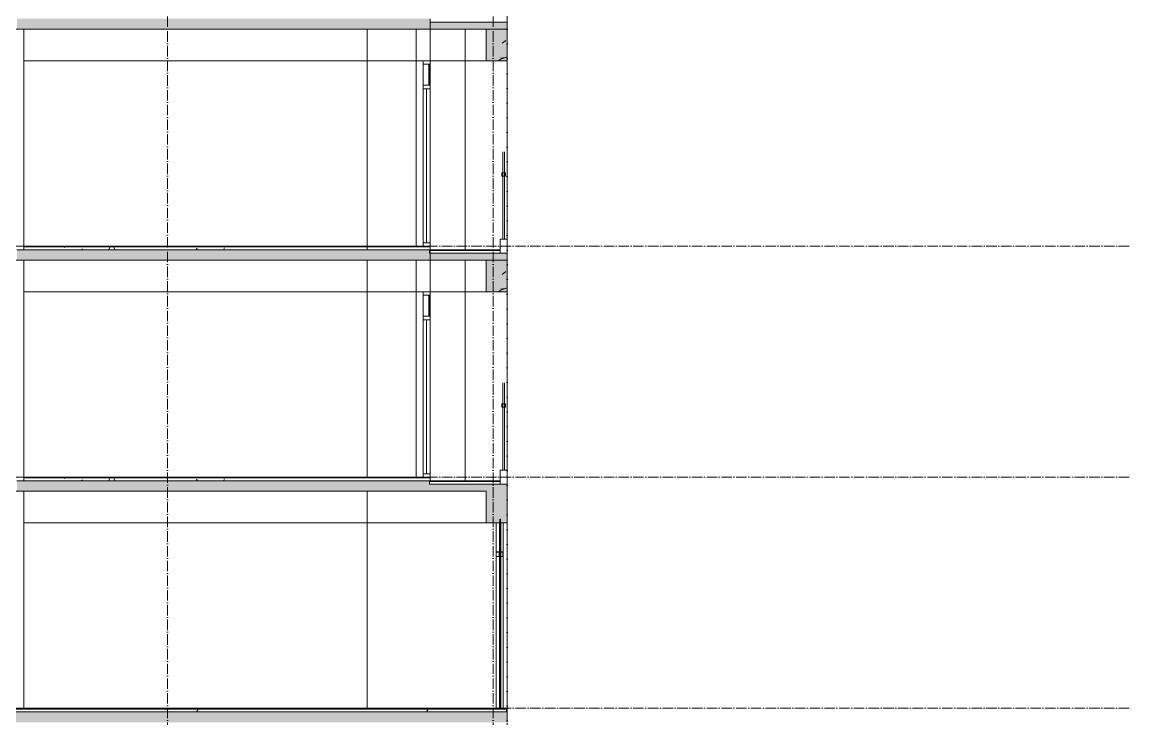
# Model space of a CAD drawing. Header units: millimetres. Extents: x -7075 to 54747, y -13937 to 93540.
# Drawn here: x 35675 to 51521, y 18450 to 28400 of the extents above; entities that cross this region are included whole.
import ezdxf

# ---------------------------------------------------------------- set-up
doc = ezdxf.new("R2010")
doc.units = ezdxf.units.MM
doc.linetypes.add('Grid Line', pattern=[4.2, 3, -0.6, 0, -0.6])
for name, color, linetype, lineweight in [('A-DETL-GENF', 31, 'Continuous', 5), ('A-FLOR-HRAL', 41, 'Continuous', 5), ('A-FLOR-MCUT', 3, 'Continuous', 9), ('A-GLAZ-CWMG', 55, 'Continuous', 5), ('CUA', 31, 'Continuous', 9), ('KINH', 152, 'Continuous', 5), ('NET CAT', 3, 'Continuous', 5), ('NET CATConcrete', 3, 'Continuous', 5), ('NET THAY 1', 41, 'Continuous', 5), ('NET THAY 2', 55, 'Continuous', 5), ('NET-CAT', 3, 'Continuous', 15), ('NET-THAY', 2, 'Continuous', 9), ('TRUC', 225, 'Continuous', 5)]:
    doc.layers.add(name, color=color, linetype=linetype, lineweight=lineweight)
pattern_1 = [(0, (19236.3, 39800), (1625.6, 406.4), [67.056, -1152.144, 67.056, -1152.144, -6502.4]), (0, (19236.3, 39800), (1625.6, 406.4), [-2438.4, 67.056, -2371.344, 67.056, -1152.144, -2844.8]), (0, (19236.3, 39800), (1625.6, 406.4), [-6096, 67.056, -745.744, 67.056, -1964.944]), (120, (19845.9, 40003.2), (-1164.7527, 1204.611), [67.056, -1152.144, 67.056, -7654.544]), (120, (19845.9, 40003.2), (-1164.7527, 1204.611), [-1286.256, -1152.144, 67.056, -2371.344, -4064]), (120, (19845.9, 40003.2), (-1164.7527, 1204.611), [-4876.8, 67.056, -1152.144, 67.056, -2777.744]), (120, (19845.9, 40003.2), (-1164.7527, 1204.611), [-6163.056, -745.744, 67.056, -1964.944]), (240, (20049.1, 40816), (-460.8473, -1611.011), [67.056, -1152.144, 67.056, -7654.544]), (240, (20049.1, 40816), (-460.8473, -1611.011), [-1286.256, -1152.144, 67.056, -2371.344, -4064]), (240, (20049.1, 40816), (-460.8473, -1611.011), [-4876.8, 67.056, -1152.144, 67.056, -2777.744]), (240, (20049.1, 40816), (-460.8473, -1611.011), [-6163.056, -745.744, 67.056, -1964.944])]
pattern_2 = [(0, (19236.3, 39800), (812.8, 203.2), [67.056, -542.544, 67.056, -542.544, -3251.2]), (0, (19236.3, 39800), (812.8, 203.2), [-1219.2, 67.056, -1152.144, 67.056, -542.544, -1422.4]), (0, (19236.3, 39800), (812.8, 203.2), [-3048, 67.056, -339.344, 67.056, -948.944]), (120, (19541.1, 39901.6), (-582.3764, 602.3054), [67.056, -542.544, 67.056, -3793.744]), (120, (19541.1, 39901.6), (-582.3764, 602.3054), [-676.656, -542.544, 67.056, -1152.144, -2032]), (120, (19541.1, 39901.6), (-582.3764, 602.3054), [-2438.4, 67.056, -542.544, 67.056, -1355.344]), (120, (19541.1, 39901.6), (-582.3764, 602.3054), [-3115.056, -339.344, 67.056, -948.944]), (240, (19642.7, 40308), (-230.4236, -805.5054), [67.056, -542.544, 67.056, -3793.744]), (240, (19642.7, 40308), (-230.4236, -805.5054), [-676.656, -542.544, 67.056, -1152.144, -2032]), (240, (19642.7, 40308), (-230.4236, -805.5054), [-2438.4, 67.056, -542.544, 67.056, -1355.344]), (240, (19642.7, 40308), (-230.4236, -805.5054), [-3115.056, -339.344, 67.056, -948.944])]
pattern_3 = [(0, (19236.3, 43100), (812.8, 203.2), [67.056, -542.544, 67.056, -542.544, -3251.2]), (0, (19236.3, 43100), (812.8, 203.2), [-1219.2, 67.056, -1152.144, 67.056, -542.544, -1422.4]), (0, (19236.3, 43100), (812.8, 203.2), [-3048, 67.056, -339.344, 67.056, -948.944]), (120, (19541.1, 43201.6), (-582.3764, 602.3054), [67.056, -542.544, 67.056, -3793.744]), (120, (19541.1, 43201.6), (-582.3764, 602.3054), [-676.656, -542.544, 67.056, -1152.144, -2032]), (120, (19541.1, 43201.6), (-582.3764, 602.3054), [-2438.4, 67.056, -542.544, 67.056, -1355.344]), (120, (19541.1, 43201.6), (-582.3764, 602.3054), [-3115.056, -339.344, 67.056, -948.944]), (240, (19642.7, 43608), (-230.4236, -805.5054), [67.056, -542.544, 67.056, -3793.744]), (240, (19642.7, 43608), (-230.4236, -805.5054), [-676.656, -542.544, 67.056, -1152.144, -2032]), (240, (19642.7, 43608), (-230.4236, -805.5054), [-2438.4, 67.056, -542.544, 67.056, -1355.344]), (240, (19642.7, 43608), (-230.4236, -805.5054), [-3115.056, -339.344, 67.056, -948.944])]

# ---------------------------------------------------------------- blocks, each defined once
blk = doc.blocks.new('ALC1807-ASCENT PLAZA-KET CAU 180524_rvt-1-A-A')
at = {"layer": 'NET CAT', "color": 4}
for p, q in [((42600, 28400), (42600, 31150)), ((35700, 25150), (35700, 28300)), ((40600, 28300), (40600, 25150)), ((42600, 25100), (42600, 27850)), ((40600, 25000), (40600, 21900)), ((42600, 22000), (42600, 24550)), ((35700, 18600), (35700, 21700)), ((40600, 21700), (40600, 18600)), ((42600, 18600), (42600, 21250))]:
    blk.add_line(p, q, dxfattribs=at)
blk = doc.blocks.new('System Panel - Glazed-V56-A-A')
at = {"layer": 'KINH', "lineweight": 9}
for p, q in [((42494, 20793), (42494, 20779)), ((42506, 20793), (42494, 20793)), ((42494, 20772), (42494, 18600)), ((42506, 18600), (42506, 20793)), ((42494, 18600), (42506, 18600))]:
    blk.add_line(p, q, dxfattribs=at)
blk = doc.blocks.new('System Panel - Glazed-1982563-A-A')
at = {"layer": 'KINH', "lineweight": 9}
for p, q in [((42494, 21300), (42494, 20828)), ((42506, 21300), (42494, 21300)), ((42506, 20807), (42506, 21300)), ((42494, 20821), (42494, 20807)), ((42494, 20807), (42506, 20807))]:
    blk.add_line(p, q, dxfattribs=at)
blk = doc.blocks.new('Rectangular Mullion - MULION KHUNG NOI-1982294-A-A')
at = {"layer": 'A-DETL-GENF'}
blk.add_hatch(color=256, dxfattribs=at).paths.add_polyline_path([(42483, 2167), (42486, 2179), (42482, 2179)], flags=0)
at = {"layer": 'A-GLAZ-CWMG'}
blk.add_hatch(color=256, dxfattribs=at).paths.add_polyline_path([(42486, 2221), (42483, 2233), (42482, 2221)], flags=0)
at = {"layer": 'A-DETL-GENF'}
for p, q in [((42432, 2167), (42432, 2233)), ((42432, 2233), (42482, 2233)), ((42435, 2170), (42435, 2230)), ((42435, 2230), (42478, 2230)), ((42478, 2230), (42478, 2170)), ((42482, 2233), (42482, 2221)), ((42482, 2233), (42482, 2221)), ((42482, 2233), (42482, 2167)), ((42482, 2221), (42486, 2221)), ((42482, 2221), (42486, 2221)), ((42482, 2221), (42486, 2211)), ((42486, 2221), (42482, 2221)), ((42482, 2221), (42482, 2211)), ((42482, 2212), (42486, 2221)), ((42486, 2221), (42486, 2236)), ((42486, 2221), (42486, 2236)), ((42486, 2211), (42486, 2221)), ((42500, 2226), (42494, 2226)), ((42494, 2226), (42495, 2225)), ((42495, 2225), (42494, 2225)), ((42495, 2224), (42494, 2223)), ((42494, 2224), (42495, 2224)), ((42494, 2223), (42495, 2223)), ((42495, 2223), (42494, 2222)), ((42494, 2222), (42495, 2222)), ((42495, 2222), (42494, 2221)), ((42494, 2221), (42495, 2221)), ((42495, 2221), (42494, 2220)), ((42494, 2220), (42495, 2220)), ((42495, 2219), (42494, 2219)), ((42494, 2219), (42495, 2219)), ((42496, 2219), (42496, 2224)), ((42496, 2224), (42497, 2224)), ((42497, 2219), (42496, 2219)), ((42497, 2224), (42497, 2219)), ((42498, 2167), (42498, 2233)), ((42498, 2233), (42532, 2233)), ((42498, 2221), (42498, 2225)), ((42498, 2225), (42500, 2225)), ((42499, 2221), (42498, 2221)), ((42498, 2219), (42498, 2220)), ((42498, 2220), (42499, 2220)), ((42499, 2219), (42498, 2219)), ((42500, 2221), (42499, 2222)), ((42499, 2222), (42499, 2221)), ((42499, 2220), (42499, 2219)), ((42499, 2218), (42500, 2219)), ((42500, 2225), (42500, 2226)), ((42500, 2220), (42500, 2221)), ((42500, 2219), (42500, 2220)), ((42502, 2170), (42502, 2230)), ((42502, 2230), (42528, 2230)), ((42528, 2230), (42528, 2170)), ((42532, 2233), (42532, 2167)), ((42482, 2167), (42432, 2167)), ((42478, 2170), (42435, 2170)), ((42482, 2211), (42486, 2211)), ((42498, 2207), (42482, 2207)), ((42482, 2207), (42482, 2193)), ((42482, 2193), (42498, 2193)), ((42482, 2179), (42486, 2189)), ((42482, 2179), (42482, 2189)), ((42482, 2189), (42486, 2189)), ((42482, 2188), (42486, 2179)), ((42486, 2179), (42482, 2179)), ((42482, 2179), (42482, 2167)), ((42482, 2167), (42482, 2179)), ((42482, 2179), (42486, 2179)), ((42486, 2179), (42482, 2179)), ((42486, 2189), (42486, 2179)), ((42486, 2164), (42486, 2179)), ((42486, 2179), (42486, 2164)), ((42495, 2218), (42494, 2218)), ((42494, 2218), (42495, 2218)), ((42495, 2217), (42494, 2217)), ((42494, 2216), (42495, 2217)), ((42494, 2184), (42495, 2183)), ((42495, 2183), (42494, 2183)), ((42495, 2182), (42494, 2182)), ((42494, 2182), (42495, 2182)), ((42495, 2181), (42494, 2181)), ((42494, 2181), (42495, 2181)), ((42495, 2179), (42494, 2180)), ((42494, 2180), (42495, 2180)), ((42495, 2178), (42494, 2179)), ((42494, 2179), (42495, 2179)), ((42495, 2177), (42494, 2178)), ((42494, 2178), (42495, 2178)), ((42495, 2176), (42494, 2177)), ((42494, 2177), (42495, 2177)), ((42494, 2176), (42495, 2176)), ((42494, 2174), (42495, 2175)), ((42495, 2175), (42494, 2175)), ((42500, 2174), (42494, 2174)), ((42495, 2217), (42498, 2217)), ((42495, 2183), (42498, 2183)), ((42497, 2181), (42496, 2181)), ((42496, 2181), (42496, 2176)), ((42496, 2176), (42497, 2176)), ((42497, 2176), (42497, 2181)), ((42498, 2217), (42498, 2218)), ((42498, 2218), (42499, 2218)), ((42498, 2193), (42498, 2207)), ((42498, 2183), (42498, 2182)), ((42498, 2182), (42499, 2182)), ((42498, 2181), (42498, 2180)), ((42499, 2181), (42498, 2181)), ((42498, 2180), (42499, 2180)), ((42499, 2179), (42498, 2179)), ((42498, 2179), (42498, 2175)), ((42498, 2175), (42500, 2175)), ((42532, 2167), (42498, 2167)), ((42499, 2218), (42499, 2218)), ((42499, 2182), (42499, 2182)), ((42499, 2182), (42500, 2181)), ((42499, 2180), (42499, 2181)), ((42500, 2179), (42499, 2178)), ((42499, 2178), (42499, 2179)), ((42500, 2181), (42500, 2180)), ((42500, 2180), (42500, 2179)), ((42500, 2175), (42500, 2174)), ((42528, 2170), (42502, 2170))]:
    blk.add_line(p, q, dxfattribs=at)
for centre, radius, start, end in [((42482, 2238), 4.58, 269.7981, 330.5096), ((42482, 2238), 4.58, 269.7981, 330.5096), ((42494, 2226), 0.2, 82.8972, 208.2076), ((42494, 2224), 0.2, 128.6598, 231.3402), ((42494, 2223), 0.2, 128.6598, 231.3402), ((42494, 2222), 0.2, 128.6598, 231.3402), ((42494, 2221), 0.2, 128.6598, 231.3402), ((42494, 2220), 0.2, 128.6598, 231.3402), ((42494, 2219), 0.2, 128.6598, 231.3402), ((42494, 2225), 0.568, 325.5557, 34.4443), ((42495, 2224), 0.2, 308.6598, 51.3402), ((42495, 2223), 0.2, 308.6598, 51.3402), ((42495, 2222), 0.2, 308.6598, 51.3402), ((42495, 2221), 0.2, 308.6598, 51.3402), ((42495, 2220), 0.2, 308.6598, 51.3402), ((42495, 2219), 0.2, 308.6598, 51.3402), ((42496, 2224), 0.2, 90, 180), ((42496, 2219), 0.2, 180, 270), ((42497, 2224), 0.2, 0, 90), ((42497, 2219), 0.2, 270, 0), ((42498, 2225), 0.133, 90, 180), ((42498, 2220), 0.133, 90, 180), ((42498, 2219), 0.133, 180, 270), ((42499, 2221), 0.1, 49.9813, 159.9813), ((42499, 2221), 0.133, 270, 339.9813), ((42499, 2220), 0.133, 0, 90), ((42499, 2219), 0.133, 270, 0), ((42500, 2226), 0.133, 0, 82.8972), ((42500, 2225), 0.133, 270, 0), ((42482, 2162), 4.58, 29.4904, 90.2019), ((42482, 2162), 4.58, 29.4904, 90.2019), ((42494, 2218), 0.2, 128.6598, 231.3402), ((42494, 2217), 0.2, 138.5763, 284.0362), ((42494, 2183), 0.2, 75.9638, 221.4237), ((42494, 2182), 0.2, 128.6598, 231.3402), ((42494, 2181), 0.2, 128.6598, 231.3402), ((42494, 2180), 0.2, 128.6598, 231.3402), ((42494, 2179), 0.2, 128.6598, 231.3402), ((42494, 2178), 0.2, 128.6598, 231.3402), ((42494, 2177), 0.2, 128.6598, 231.3402), ((42494, 2176), 0.2, 128.6598, 231.3402), ((42494, 2174), 0.2, 151.7924, 277.1028), ((42495, 2217), 0.2, 318.5763, 51.3402), ((42495, 2183), 0.2, 308.6598, 41.4237), ((42495, 2181), 0.2, 308.6598, 51.3402), ((42495, 2180), 0.2, 308.6598, 51.3402), ((42495, 2179), 0.2, 308.6598, 51.3402), ((42495, 2178), 0.2, 308.6598, 51.3402), ((42495, 2177), 0.2, 308.6598, 51.3402), ((42495, 2176), 0.2, 308.6598, 51.3402), ((42494, 2175), 0.568, 325.5557, 34.4443), ((42496, 2181), 0.2, 90, 180), ((42496, 2176), 0.2, 180, 270), ((42497, 2181), 0.2, 0, 90), ((42497, 2176), 0.2, 270, 0), ((42498, 2217), 0.2, 270, 0), ((42498, 2183), 0.2, 0, 90), ((42498, 2181), 0.133, 90, 180), ((42498, 2180), 0.133, 180, 270), ((42498, 2175), 0.133, 180, 270), ((42499, 2218), 0.133, 20.0187, 90), ((42499, 2218), 0.1, 200.0187, 310.0187), ((42499, 2182), 0.133, 270, 339.9813), ((42499, 2182), 0.1, 49.9813, 159.9813), ((42499, 2181), 0.133, 0, 90), ((42499, 2180), 0.133, 270, 0), ((42499, 2179), 0.133, 20.0187, 90), ((42499, 2179), 0.1, 200.0187, 310.0187), ((42500, 2175), 0.133, 0, 90), ((42500, 2174), 0.133, 277.1028, 0)]:
    blk.add_arc(centre, radius, start, end, dxfattribs=at)
blk = doc.blocks.new('Rectangular Mullion - Rectangular Mullion-V65-A-A')
at = {"layer": 'A-GLAZ-CWMG', "lineweight": 9}
for p, q in [((42442, 20833), (42442, 20767)), ((42492, 20833), (42442, 20833)), ((42442, 20767), (42492, 20767)), ((42492, 20807), (42492, 20833)), ((42508, 20807), (42492, 20807)), ((42492, 20767), (42492, 20793)), ((42492, 20793), (42508, 20793)), ((42542, 20833), (42508, 20833)), ((42508, 20833), (42508, 20807)), ((42508, 20793), (42508, 20767)), ((42508, 20767), (42542, 20767)), ((42542, 20767), (42542, 20833))]:
    blk.add_line(p, q, dxfattribs=at)
blk = doc.blocks.new('Rectangular Mullion - Rectangular Mullion-1978183-A-A')
at = {"layer": 'A-GLAZ-CWMG'}
for p, q in [((42432, 2167), (42432, 0)), ((42482, 2167), (42482, 0)), ((42498, 2167), (42498, 0)), ((42532, 2167), (42532, 0))]:
    blk.add_line(p, q, dxfattribs=at)
blk = doc.blocks.new('Rectangular Mullion - Rectangular Mullion-V66-A-A')
at = {"layer": 'A-GLAZ-CWMG'}
for p, q in [((42442, 21250), (42442, 20833)), ((42492, 21250), (42492, 20833)), ((42508, 21250), (42508, 20833)), ((42542, 21250), (42542, 20833))]:
    blk.add_line(p, q, dxfattribs=at)
blk = doc.blocks.new('CUA LO GIA - DB6-1834140-A-A')
at = {"layer": 'CUA'}
for p, q in [((41400, 24500), (41400, 24450)), ((41500, 24500), (41400, 24500)), ((41400, 24450), (41500, 24450)), ((41400, 24150), (41400, 24450)), ((41490, 24450), (41480, 24450)), ((41480, 24450), (41480, 24150)), ((41490, 24150), (41490, 24450)), ((41500, 24450), (41500, 24500)), ((41500, 24150), (41500, 24450)), ((41500, 24150), (41400, 24150)), ((41400, 24150), (41400, 24100)), ((41400, 24100), (41500, 24100)), ((41450, 24100), (41400, 24100)), ((41400, 24100), (41400, 21900)), ((41450, 21900), (41450, 24100)), ((41480, 24150), (41490, 24150)), ((41500, 24100), (41500, 24150)), ((41500, 24100), (41500, 21900)), ((41400, 21900), (41400, 21850)), ((41500, 21900), (41400, 21900)), ((41400, 21900), (41450, 21900)), ((41500, 21850), (41500, 21900)), ((41400, 21850), (41500, 21850))]:
    blk.add_line(p, q, dxfattribs=at)
blk = doc.blocks.new('Railing - 25mm-V63-A-A')
at = {"layer": 'NET THAY 2'}
for p, q in [((37, 18700), (37, 19950)), ((62, 19950), (62, 18700))]:
    blk.add_line(p, q, dxfattribs=at)
blk = doc.blocks.new('Railing - Railing-1915012-A-A')
at = {"layer": 'A-FLOR-HRAL'}
for p, q in [((42525, 22950), (42525, 22900)), ((42575, 22950), (42525, 22950)), ((42525, 22900), (42575, 22900)), ((42575, 22900), (42575, 22950))]:
    blk.add_line(p, q, dxfattribs=at)
at = {"extrusion": (0, 0, -1), "zscale": -1}
blk.add_blockref('Railing - 25mm-V63-A-A', (-42600, 3300), dxfattribs=at)

msp = doc.modelspace()

# ---------------------------------------------------------------- hatches: boundary and pattern name
at = {"layer": 'NET CAT', "lineweight": 9}
h = msp.add_hatch(color=7, dxfattribs=at)
h.paths.add_polyline_path([(40110.6, 28300), (41499.9, 28300), (41499.9, 28450), (35649.9, 28450), (35649.9, 28300), (36906.2, 28300)], flags=0)
h.paths.add_polyline_path([(6949.9, 28300), (6949.9, 28450), (1099.9, 28450), (1099.9, 28300), (1657.6, 28300)], flags=0)
h.paths.add_polyline_path([(9649.9, 28300), (11599.9, 28300), (11599.9, 28450), (9649.9, 28450)], flags=0)
h.paths.add_polyline_path([(32949.9, 28300), (32949.9, 28450), (24699.9, 28450), (24699.9, 28300), (32799.9, 28300)], flags=0)
h = msp.add_hatch(color=7, dxfattribs=at)
h.paths.add_polyline_path([(40110.6, 28300), (41499.9, 28300), (41499.9, 28450), (35599.9, 28450), (35599.9, 28300), (36906.2, 28300)])
h.paths.add_polyline_path([(1099.9, 28300), (6949.9, 28300), (6949.9, 28450), (1099.9, 28450)])
h.paths.add_polyline_path([(9599.9, 28300), (11599.9, 28300), (11599.9, 28450), (9599.9, 28450)])
h.paths.add_polyline_path([(32999.9, 28300), (32999.9, 28450), (24699.9, 28450), (24699.9, 28300), (32900.6, 28300)])
for points in [[(42599.9, 28300), (42599.9, 28400), (41499.9, 28400), (41499.9, 28300), (42299.9, 28300)], [(42599.9, 28300), (42599.9, 28400), (41499.9, 28400), (41499.9, 28300)], [(42599.9, 25000), (42599.9, 25100), (41499.9, 25100), (41499.9, 25000), (42299.9, 25000)], [(42599.9, 25000), (42599.9, 25100), (41499.9, 25100), (41499.9, 25000)], [(42599.9, 21700), (42599.9, 21800), (41499.9, 21800), (41499.9, 21700)], [(20884.1, 18400), (42599.9, 18400), (42599.9, 18550), (24709.9, 18550), (24709.9, 18500), (23690.1, 18500), (23690.1, 18550), (9599.9, 18550), (9599.9, 18480), (8799.9, 18480), (8799.9, 18500), (6949.9, 18500), (6949.9, 18550), (-0.1, 18550), (-0.1, 18400), (17679.7, 18400)]]:
    msp.add_hatch(color=7, dxfattribs=at).paths.add_polyline_path(points, flags=0)
at = {"layer": 'NET CAT'}
h = msp.add_hatch(dxfattribs=at)
h.set_pattern_fill('FP_4', color=10, style=0, pattern_type=2)
h.set_pattern_definition(pattern_3)
h.paths.add_polyline_path([(35749.9, 25190), (41299.9, 25190), (41299.9, 25200), (35749.9, 25200)], flags=0)
at = {"layer": 'NET CAT', "lineweight": 9}
h = msp.add_hatch(color=7, dxfattribs=at)
h.paths.add_polyline_path([(40110.6, 25000), (41499.9, 25000), (41499.9, 25150), (35649.9, 25150), (35649.9, 25000), (36906.2, 25000)], flags=0)
h.paths.add_polyline_path([(6949.9, 25000), (6949.9, 25150), (1099.9, 25150), (1099.9, 25000), (1657.6, 25000)], flags=0)
h.paths.add_polyline_path([(9649.9, 25000), (11599.9, 25000), (11599.9, 25150), (9649.9, 25150)], flags=0)
h.paths.add_polyline_path([(32949.9, 25000), (32949.9, 25150), (24699.9, 25150), (24699.9, 25000), (32799.9, 25000)], flags=0)
h = msp.add_hatch(color=7, dxfattribs=at)
h.paths.add_polyline_path([(40110.6, 25000), (41499.9, 25000), (41499.9, 25150), (35599.9, 25150), (35599.9, 25000), (36906.2, 25000)])
h.paths.add_polyline_path([(1099.9, 25000), (6949.9, 25000), (6949.9, 25150), (1099.9, 25150)])
h.paths.add_polyline_path([(9599.9, 25000), (11599.9, 25000), (11599.9, 25150), (9599.9, 25150)])
h.paths.add_polyline_path([(32999.9, 25000), (32999.9, 25150), (24699.9, 25150), (24699.9, 25000), (32900.6, 25000)])
at = {"layer": 'NET CAT'}
h = msp.add_hatch(dxfattribs=at)
h.set_pattern_fill('FP_4', color=10, style=0, pattern_type=2)
h.set_pattern_definition(pattern_3)
h.paths.add_polyline_path([(36906.2, 25150), (41299.9, 25150), (41299.9, 25190), (35749.9, 25190), (35749.9, 25150)], flags=0)
h = msp.add_hatch(dxfattribs=at)
h.set_pattern_fill('FP_4', color=10, style=0, pattern_type=2)
h.set_pattern_definition(pattern_2)
h.paths.add_polyline_path([(35749.9, 21890), (41299.9, 21890), (41299.9, 21900), (35749.9, 21900)], flags=0)
h = msp.add_hatch(dxfattribs=at)
h.set_pattern_fill('FP_4', color=10, style=0, pattern_type=2)
h.set_pattern_definition(pattern_2)
h.paths.add_polyline_path([(36906.2, 21850), (41299.9, 21850), (41299.9, 21890), (35749.9, 21890), (35749.9, 21850)], flags=0)
at = {"layer": 'NET CAT', "lineweight": 9}
h = msp.add_hatch(color=7, dxfattribs=at)
h.paths.add_polyline_path([(40110.6, 21700), (41499.9, 21700), (41499.9, 21850), (35599.9, 21850), (35599.9, 21700), (36906.2, 21700)])
h.paths.add_polyline_path([(1099.9, 21700), (6949.9, 21700), (6949.9, 21850), (1099.9, 21850)])
h.paths.add_polyline_path([(9599.9, 21700), (11599.9, 21700), (11599.9, 21850), (9599.9, 21850)])
h.paths.add_polyline_path([(32999.9, 21700), (32999.9, 21850), (24699.9, 21850), (24699.9, 21700), (32900.6, 21700)])
at = {"layer": 'NET CAT'}
h = msp.add_hatch(dxfattribs=at)
h.set_pattern_fill('FP_2', color=10, style=0, pattern_type=2)
h.set_pattern_definition(pattern_1)
h.paths.add_polyline_path([(32799.9, 18590), (42599.9, 18590), (42599.9, 18600), (32799.9, 18600)], flags=0)
h = msp.add_hatch(dxfattribs=at)
h.set_pattern_fill('FP_2', color=10, style=0, pattern_type=2)
h.set_pattern_definition(pattern_1)
h.paths.add_polyline_path([(40110.6, 18550), (42599.9, 18550), (42599.9, 18590), (32799.9, 18590), (32799.9, 18550), (33701.7, 18550)], flags=0)
at = {"layer": 'NET CATConcrete'}
h = msp.add_hatch(dxfattribs=at)
h.set_pattern_fill('FP_1', color=256, style=0, pattern_type=2)
h.set_pattern_definition([(50, (19236.3, 43100), (1457.47, -127.51), [152.4, -1676.4]), (355, (19236.3, 43100), (-281.94, 1528.454), [121.92, -1341.12]), (100.451, (19357.8, 43089.4), (1175.54, 1400.93), [129.52, -1424.72]), (46.184, (19236.3, 43506.4), (2168.63, -336.34), [228.6, -2514.6]), (96.636, (19417, 43478.4), (1899.22, 1979.42), [194.28, -2137.08]), (351.184, (19236.3, 43506.4), (1899.24, 1979.4), [182.88, -2011.68]), (21, (19439.5, 43404.8), (1212.915, -818.12), [152.4, -1676.4]), (326, (19439.5, 43404.8), (494.42, 1473.504), [121.92, -1341.12]), (71.451, (19540.6, 43336.6), (1707.34, 655.37), [129.52, -1424.72]), (37.5, (19236.3, 43100), (24.709, 676.44), [67.056, -1257.808, 67.056, -1294.384, -1346.2]), (37.5, (19236.3, 43100), (24.709, 676.44), [-2686.304, 67.056, -1279.144]), (7.5, (19236.3, 43100), (534.558, 801.444), [67.056, -709.168, 67.056, -1227.328, -513.08]), (7.5, (19236.3, 43100), (534.558, 801.444), [-2070.61, 67.056, -446.024]), (327.5, (18783.16, 43100), (1084.728, -45.831), [67.056, -440.944, 67.056, -1517.904, -2103.12]), (327.5, (18783.16, 43100), (1084.728, -45.831), [-2092.96, 67.056, -2036.064]), (317.5, (18580, 43100), (1185.035, 203.414), [67.056, -593.344, 67.056, -985.52, -1493.52]), (317.5, (18580, 43100), (1185.035, 203.414), [-1712.976, 67.056, -1426.464])])
h.paths.add_polyline_path([(42299.9, 27850), (42599.9, 27850), (42599.9, 28300), (42299.9, 28300)], flags=0)
for points in [[(42299.9, 27850), (42599.9, 27850), (42599.9, 28300), (42299.9, 28300)], [(42299.9, 24550), (42599.9, 24550), (42599.9, 25000), (42299.9, 25000)], [(42299.9, 21250), (42599.9, 21250), (42599.9, 21700), (42299.9, 21700)]]:
    msp.add_hatch(color=256, dxfattribs=at).paths.add_polyline_path(points, flags=0)
h = msp.add_hatch(dxfattribs=at)
h.set_pattern_fill('FP_1', color=256, style=0, pattern_type=2)
h.set_pattern_definition([(50, (19236.3, 39800), (1457.47, -127.51), [152.4, -1676.4]), (355, (19236.3, 39800), (-281.94, 1528.454), [121.92, -1341.12]), (100.451, (19357.8, 39789.4), (1175.54, 1400.93), [129.52, -1424.72]), (46.184, (19236.3, 40206.4), (2168.63, -336.34), [228.6, -2514.6]), (96.636, (19417, 40178.4), (1899.22, 1979.42), [194.28, -2137.08]), (351.184, (19236.3, 40206.4), (1899.24, 1979.4), [182.88, -2011.68]), (21, (19439.5, 40104.8), (1212.915, -818.12), [152.4, -1676.4]), (326, (19439.5, 40104.8), (494.42, 1473.504), [121.92, -1341.12]), (71.451, (19540.6, 40036.6), (1707.34, 655.37), [129.52, -1424.72]), (37.5, (19236.3, 39800), (24.709, 676.44), [67.056, -1257.808, 67.056, -1294.384, -1346.2]), (37.5, (19236.3, 39800), (24.709, 676.44), [-2686.304, 67.056, -1279.144]), (7.5, (19236.3, 39800), (534.558, 801.444), [67.056, -709.168, 67.056, -1227.328, -513.08]), (7.5, (19236.3, 39800), (534.558, 801.444), [-2070.61, 67.056, -446.024]), (327.5, (18783.16, 39800), (1084.728, -45.831), [67.056, -440.944, 67.056, -1517.904, -2103.12]), (327.5, (18783.16, 39800), (1084.728, -45.831), [-2092.96, 67.056, -2036.064]), (317.5, (18580, 39800), (1185.035, 203.414), [67.056, -593.344, 67.056, -985.52, -1493.52]), (317.5, (18580, 39800), (1185.035, 203.414), [-1712.976, 67.056, -1426.464])])
h.paths.add_polyline_path([(42299.9, 24550), (42599.9, 24550), (42599.9, 25000), (42299.9, 25000)], flags=0)

# ---------------------------------------------------------------- linework, layer by layer
at = {"layer": 'A-FLOR-MCUT'}
msp.add_line((42599.9, 18590), (31289.9, 18590), dxfattribs=at)
at = {"layer": 'NET CAT', "lineweight": 13}
for p, q in [((42299.9, 28300), (42299.9, 27850)), ((42599.9, 27850), (42599.9, 28300)), ((42299.9, 27850), (42599.9, 27850)), ((42299.9, 25000), (42299.9, 24550)), ((42599.9, 24550), (42599.9, 25000)), ((42299.9, 24550), (42599.9, 24550)), ((42299.9, 21700), (42299.9, 21250)), ((42599.9, 21250), (42599.9, 21700)), ((42299.9, 21250), (42599.9, 21250))]:
    msp.add_line(p, q, dxfattribs=at)
at = {"layer": 'NET CATConcrete'}
for p, q in [((42299.9, 28300), (42299.9, 27850)), ((42599.9, 28300), (42299.9, 28300)), ((42299.9, 25000), (42299.9, 24550)), ((42599.9, 25000), (42299.9, 25000))]:
    msp.add_line(p, q, dxfattribs=at)
at = {"layer": 'NET THAY 2'}
for p, q in [((41299.9, 25200), (35699.9, 25200)), ((41299.9, 25200), (41499.9, 25200)), ((41499.9, 25150), (41499.9, 25200)), ((41499.9, 25190), (35699.9, 25190)), ((42499.9, 25150), (41489.9, 25150)), ((42499.9, 25140), (41489.9, 25140)), ((41299.9, 21900), (35699.9, 21900)), ((41499.9, 21890), (35699.9, 21890)), ((41299.9, 21900), (41499.9, 21900)), ((41499.9, 21850), (41499.9, 21900)), ((42499.9, 21850), (41489.9, 21850)), ((42499.9, 21840), (41489.9, 21840))]:
    msp.add_line(p, q, dxfattribs=at)
at = {"layer": 'NET-CAT'}
for p, q in [((41499.9, 28300), (41499.9, 28450)), ((42599.9, 28400), (41499.9, 28400)), ((41499.9, 28400), (41499.9, 28300)), ((42599.9, 28400), (41499.9, 28400)), ((42599.9, 28300), (42599.9, 28400)), ((42599.9, 28300), (42599.9, 28400)), ((33099.9, 28300), (42299.9, 28300)), ((33099.9, 28300), (42299.9, 28300)), ((35699.9, 28300), (35599.9, 28300)), ((35699.9, 25150), (35699.9, 28300)), ((41299.9, 28300), (41299.9, 27850)), ((41499.9, 28300), (41299.9, 28300)), ((41499.9, 27850), (41499.9, 28300)), ((41299.9, 27850), (41499.9, 27850)), ((35699.9, 25200), (35699.9, 25150)), ((41499.9, 25200), (41499.9, 25250)), ((42599.9, 25300), (42499.9, 25300)), ((42499.9, 25100), (42499.9, 25300)), ((42599.9, 25100), (42599.9, 25300)), ((41499.9, 25150), (35599.9, 25150)), ((35599.9, 25150), (35699.9, 25150)), ((41499.9, 25150), (35649.9, 25150)), ((35699.9, 25150), (41299.9, 25150)), ((41489.9, 25150), (41489.9, 25100)), ((41489.9, 25100), (42599.9, 25100)), ((41499.9, 25000), (41499.9, 25150)), ((42599.9, 25100), (41499.9, 25100)), ((41499.9, 25100), (41499.9, 25000)), ((42599.9, 25100), (41499.9, 25100)), ((42599.9, 25000), (42599.9, 25100)), ((42599.9, 25000), (42599.9, 25100)), ((33099.9, 25000), (42299.9, 25000)), ((33099.9, 25000), (42299.9, 25000)), ((35699.9, 25000), (35599.9, 25000)), ((35699.9, 21850), (35699.9, 25000)), ((41299.9, 25000), (41299.9, 24550)), ((41499.9, 25000), (41299.9, 25000)), ((41499.9, 24550), (41499.9, 25000)), ((41299.9, 24550), (41499.9, 24550)), ((35699.9, 21900), (35699.9, 21850)), ((41499.9, 21900), (41499.9, 21950)), ((42599.9, 22000), (42499.9, 22000)), ((42499.9, 21800), (42499.9, 22000)), ((42599.9, 21800), (42599.9, 22000)), ((41499.9, 21850), (35599.9, 21850)), ((35599.9, 21850), (35699.9, 21850)), ((35699.9, 21850), (41299.9, 21850)), ((41489.9, 21850), (41489.9, 21800)), ((41489.9, 21800), (42599.9, 21800)), ((42599.9, 21800), (41499.9, 21800)), ((42599.9, 21700), (42599.9, 21800)), ((33099.9, 21700), (42299.9, 21700)), ((42599.9, 18550), (23690.1, 18550)), ((42599.9, 18550), (24709.9, 18550)), ((42599.9, 18600), (31289.9, 18600)), ((42589.9, 18550), (42589.9, 18600)), ((42599.9, 18550), (42599.9, 18600)), ((42599.9, 18550), (42599.9, 18600)), ((42599.9, 18400), (42599.9, 18550)), ((42599.9, 18400), (42599.9, 18550)), ((42599.9, 18400), (42599.9, 18550))]:
    msp.add_line(p, q, dxfattribs=at)
at = {"layer": 'NET-THAY'}
for p, q in [((41999.9, 28300), (41999.9, 25150)), ((42299.9, 28300), (42599.9, 28300)), ((42299.9, 27850), (35699.9, 27850)), ((41299.9, 25250), (41299.9, 27850)), ((41299.9, 25200), (41299.9, 25250)), ((41299.9, 25250), (41299.9, 25200)), ((41999.9, 25000), (41999.9, 21850)), ((42299.9, 25000), (42599.9, 25000)), ((42299.9, 24550), (35699.9, 24550)), ((41299.9, 21950), (41299.9, 24550)), ((41299.9, 21900), (41299.9, 21950)), ((41299.9, 21950), (41299.9, 21900)), ((42299.9, 21250), (35699.9, 21250))]:
    msp.add_line(p, q, dxfattribs=at)
at = {"layer": 'TRUC', "linetype": 'Grid Line', "ltscale": 50}
for p, q in [((37749.9, -10536.9), (37749.9, 93540.4)), ((42399.9, -10536.9), (42399.9, 93540.4)), ((42599.9, -10333.7), (42599.9, 93540.4)), ((-7075.1, 25200), (51521, 25200)), ((-7075.1, 21900), (51521, 21900)), ((-7075.1, 18600), (51521, 18600))]:
    msp.add_line(p, q, dxfattribs=at)

# ---------------------------------------------------------------- block references
at = {"lineweight": 5}
msp.add_blockref('ALC1807-ASCENT PLAZA-KET CAU 180524_rvt-1-A-A', (0, 0), dxfattribs=at)
at = {"layer": 'A-GLAZ-CWMG'}
for name, p in [('Rectangular Mullion - Rectangular Mullion-V66-A-A', (0, 0)), ('Rectangular Mullion - MULION KHUNG NOI-1982294-A-A', (10.1, 18600)), ('Rectangular Mullion - Rectangular Mullion-V65-A-A', (0, 0)), ('Rectangular Mullion - Rectangular Mullion-1978183-A-A', (10.1, 18600))]:
    msp.add_blockref(name, p, dxfattribs=at)
at = {"layer": 'CUA'}
for p in [(0, 3350), (0, 50)]:
    msp.add_blockref('CUA LO GIA - DB6-1834140-A-A', p, dxfattribs=at)
at = {"layer": 'KINH'}
for name in ['System Panel - Glazed-1982563-A-A', 'System Panel - Glazed-V56-A-A']:
    msp.add_blockref(name, (0, 0), dxfattribs=at)
at = {"layer": 'NET THAY 1'}
for p in [(0, 3300), (0, 0)]:
    msp.add_blockref('Railing - Railing-1915012-A-A', p, dxfattribs=at)

doc.saveas('drawing.dxf')
